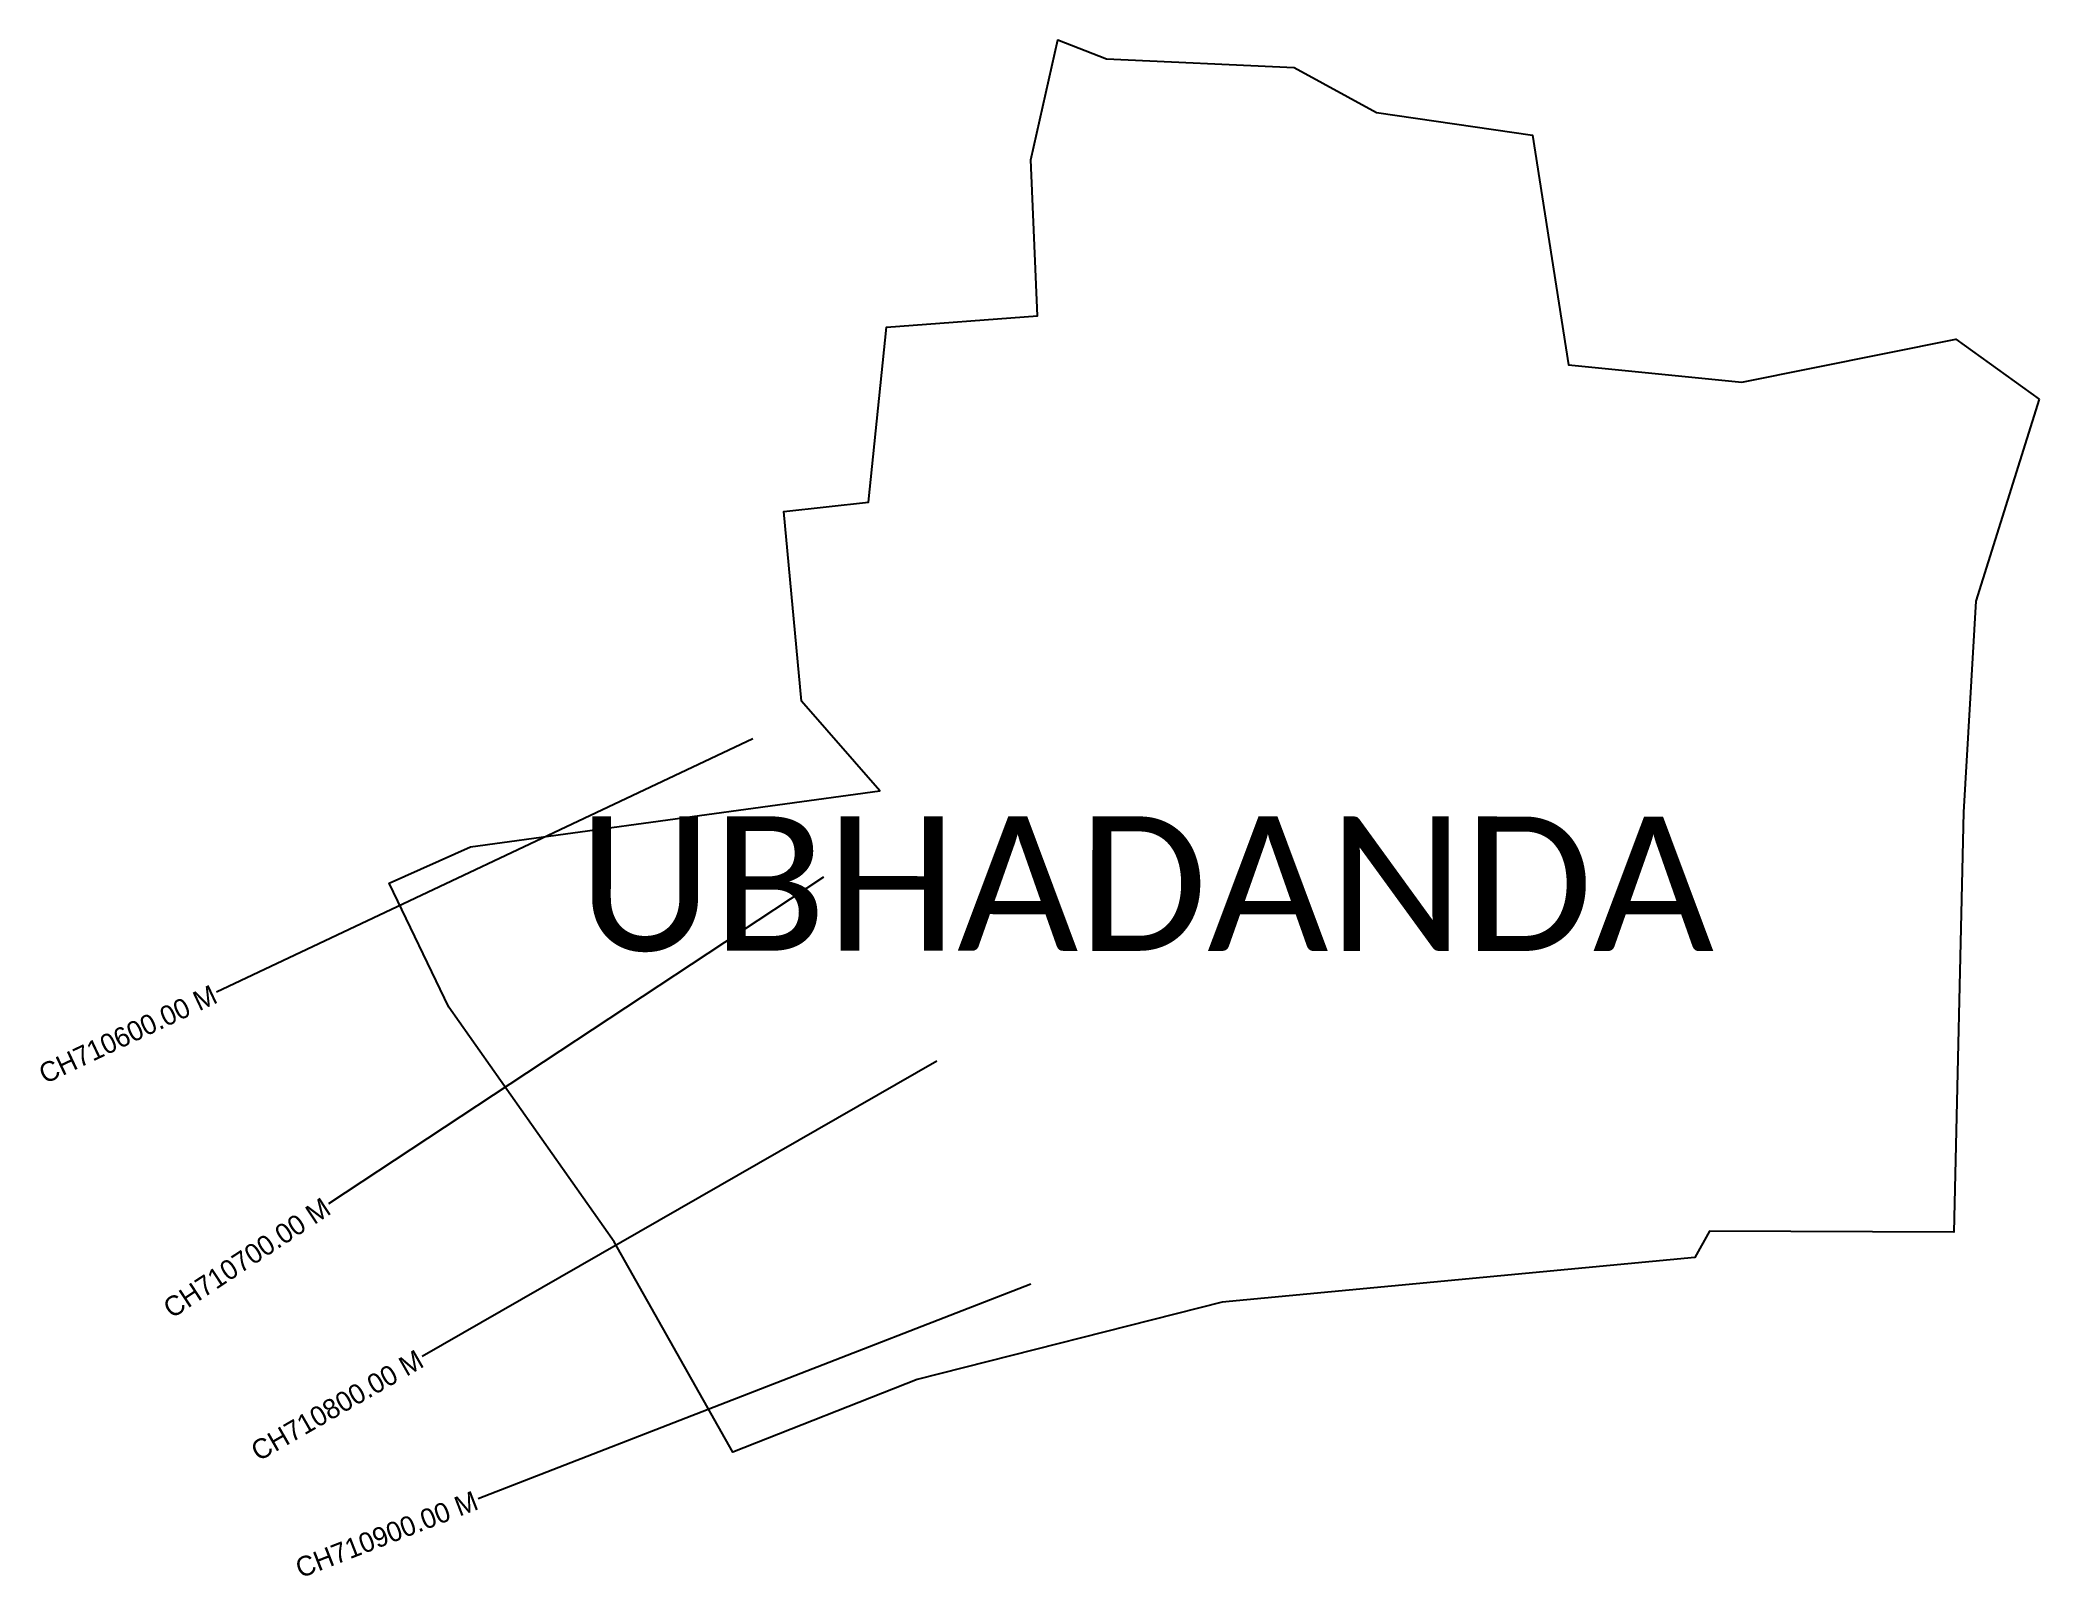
# Model space of a CAD drawing. Header units: metres. Extents: x 352776 to 353788, y 1752524 to 1753301.
import ezdxf
from ezdxf.enums import TextEntityAlignment as Align

# ---------------------------------------------------------------- set-up
doc = ezdxf.new("R2010")
doc.units = ezdxf.units.M
for name, color, linetype in [('CS', 134, 'Continuous'), ('CSMark', 6, 'Continuous'), ('village', 3, 'Continuous'), ('VILLAGE NAME', 250, 'Continuous')]:
    doc.layers.add(name, color=color, linetype=linetype)

msp = doc.modelspace()

# ---------------------------------------------------------------- linework, layer by layer
at = {"layer": 'CS'}
for p, q in [((353137, 1752947.1), (352865.7, 1752819)), ((353172.8, 1752877.2), (352922.4, 1752711.9)), ((353230, 1752784), (352969.7, 1752634.7)), ((353277.6, 1752671.3), (352998, 1752562.7))]:
    msp.add_line(p, q, dxfattribs=at)
at = {"layer": 'village', "color": 3, "true_color": 0x00ff00}
msp.add_polyline3d([(353787.7, 1753119, 0), (353755.8, 1753016.8, 0), (353749.5, 1752910, 0), (353744.6, 1752697.5, 0), (353621, 1752698, 0), (353613.5, 1752684.8, 0), (353374.5, 1752662.1, 0), (353220.2, 1752623.1, 0), (353126.9, 1752586.3, 0), (353066.9, 1752692.7, 0), (352983.2, 1752811.3, 0), (352953, 1752874.1, 0), (352994.1, 1752892.5, 0), (353201.2, 1752920.9, 0), (353161.7, 1752966.2, 0), (353152.6, 1753062.2, 0), (353195.5, 1753066.9, 0), (353204.7, 1753155.4, 0), (353281, 1753161.1, 0), (353277.6, 1753240.1, 0), (353291.3, 1753300.7, 0), (353315.9, 1753291.1, 0), (353410.8, 1753286.8, 0), (353452.5, 1753264, 0), (353531.5, 1753252.5, 0), (353549.7, 1753136.4, 0), (353637.4, 1753127.6, 0), (353745.6, 1753149.3, 0)], close=True, dxfattribs=at)

# ---------------------------------------------------------------- texts
at = {"layer": 'CSMark'}
for s, rotation, p in [('CH710600.00 M', 25.2821, (352864.8, 1752818.5)), ('CH710700.00 M', 33.4299, (352921.6, 1752711.4)), ('CH710800.00 M', 29.847, (352968.9, 1752634.2)), ('CH710900.00 M', 21.234, (352997.1, 1752562.3))]:
    msp.add_text(s, height=10, rotation=rotation, dxfattribs=at).set_placement(p, align=Align.MIDDLE_RIGHT)
at = {"layer": 'VILLAGE NAME', "insert": (353048.5, 1752908), "char_height": 68.037, "attachment_point": 1, "rotation": 359.9793}
msp.add_mtext_dynamic_manual_height_columns('{\\fCalibri|b0|i0|c0|p34;UBHADANDA}', width=671.379, gutter_width=340.2, heights=[0], dxfattribs=at)

doc.saveas('drawing.dxf')
